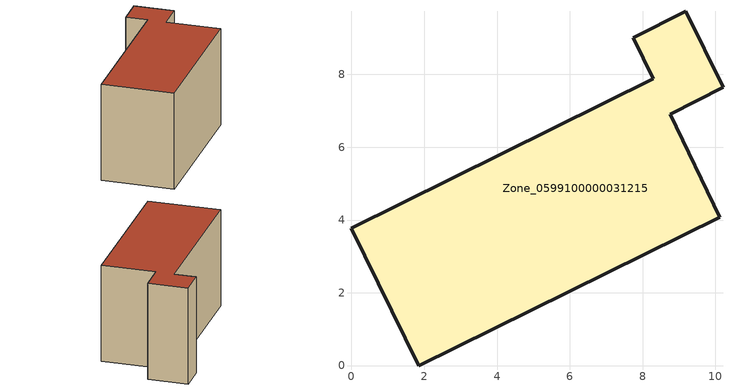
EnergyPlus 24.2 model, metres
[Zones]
Zone_0599100000031215
 floor ground (C_G): 7.74,9.01 9.18,9.73 10.21,7.64 8.76,6.91 10.12,4.08 1.85,0 0,3.78 8.29,7.88 z0
 wall outside (C_F): 1.85,0 10.12,4.08 8.76,6.91 10.21,7.64 9.18,9.73 7.74,9.01 8.29,7.88 0,3.78 1.85,0 z0:5.77
 roof outside (C_R): 10.21,7.64 9.18,9.73 7.74,9.01 8.29,7.88 0,3.78 1.85,0 10.12,4.08 8.76,6.91 z5.77
[BUILDING]
Pand.0599100000031215: North Axis=0; Terrain=City; Loads Convergence Tolerance Value=0.04; Temperature Convergence Tolerance Value=0.4; Solar Distribution=FullExterior; Maximum Number of Warmup Days=25; Minimum Number of Warmup Days=1
[Site:Location]
Rotterdam.The.Hague.AP_ZH_NLD Design_Conditions: Latitude=51.96; Longitude=4.45; Time Zone=1; Elevation=-4.5
[SITE:GROUNDTEMPERATURE:BUILDINGSURFACE]
18, 18, 18, 18, 18, 18, 18, 18, 18, 18, 18, 18
[MATERIAL] Thermal Absorptance=0.9; Solar Absorptance=0.7; Visible Absorptance=0.7
Name | Roughness | Thickness | Conductivity | Density | Specific Heat
G.TI.1946-1964 | MediumSmooth | 0.15 | 1 | 540 | 1210
F.TI.1946-1964 | Rough | 0.3 | 0.857143 | 1920 | 840
R.TI.1946-1964 | MediumRough | 0.2 | 0.277778 | 1500 | 1000
[CONSTRUCTION]
C_G: G.TI.1946-1964
C_F: F.TI.1946-1964
C_R: R.TI.1946-1964
[ZONE]
Zone_0599100000031215: Type=1; Multiplier=1; Ceiling Height=Autocalculate; Volume=Autocalculate; Floor Area=autocalculate; Part of Total Floor Area=Yes
[ZONEINFILTRATION:DESIGNFLOWRATE]
Infil_Zone_0599100000031215: Zone or ZoneList or Space or SpaceList=Zone_0599100000031215; Schedule=AlwaysOn; Design Flow Rate Calculation Method=Flow/Area; Flow Rate per Floor Area=0.003; Constant Term Coefficient=1; Temperature Term Coefficient=0; Velocity Term Coefficient=0; Velocity Squared Term Coefficient=0
[HVACTEMPLATE:ZONE:IDEALLOADSAIRSYSTEM]
Zone_0599100000031215: Maximum Heating Supply Air Temperature=50; Minimum Cooling Supply Air Temperature=13; Maximum Heating Supply Air Humidity Ratio=0.0156; Minimum Cooling Supply Air Humidity Ratio=0.0077; Heating Limit=NoLimit; Cooling Limit=NoLimit; Dehumidification Control Type=ConstantSensibleHeatRatio; Cooling Sensible Heat Ratio=0.7; Dehumidification Setpoint=60; Humidification Control Type=None; Humidification Setpoint=30; Outdoor Air Method=None; Outdoor Air Flow Rate per Person=0.00944; Outdoor Air Flow Rate per Zone Floor Area=0; Outdoor Air Flow Rate per Zone=0; Demand Controlled Ventilation Type=None; Outdoor Air Economizer Type=NoEconomizer; Heat Recovery Type=None; Sensible Heat Recovery Effectiveness=0.7; Latent Heat Recovery Effectiveness=0.65
[ZONECONTROL:THERMOSTAT]
ThermostatControl_Zone_0599100000031215: Zone or ZoneList=Zone_0599100000031215; Control Type Schedule=DualSetpointControlType; Control 1=Thermostat_Zone_0599100000031215; Temperature Difference Between Cutout And Setpoint=0
[THERMOSTATSETPOINT:DUALSETPOINT]
Thermostat_Zone_0599100000031215: Heating Setpoint Temperature Schedule=HeatingSetpoint_Zone_0599100000031215; Cooling Setpoint Temperature Schedule=CoolingSetpoint_Zone_0599100000031215
[SCHEDULE:COMPACT]
HeatingSetpoint_Zone_0599100000031215: Through: 12/31, For: AllDays, Until: 24:00, 21
CoolingSetpoint_Zone_0599100000031215: Through: 12/31, For: AllDays, Until: 24:00, 24
DualSetpointControlType: Through: 12/31, For: AllDays, Until: 24:00, 4
AlwaysOn: Through: 12/31, For: AllDays, Until: 24:00, 1
